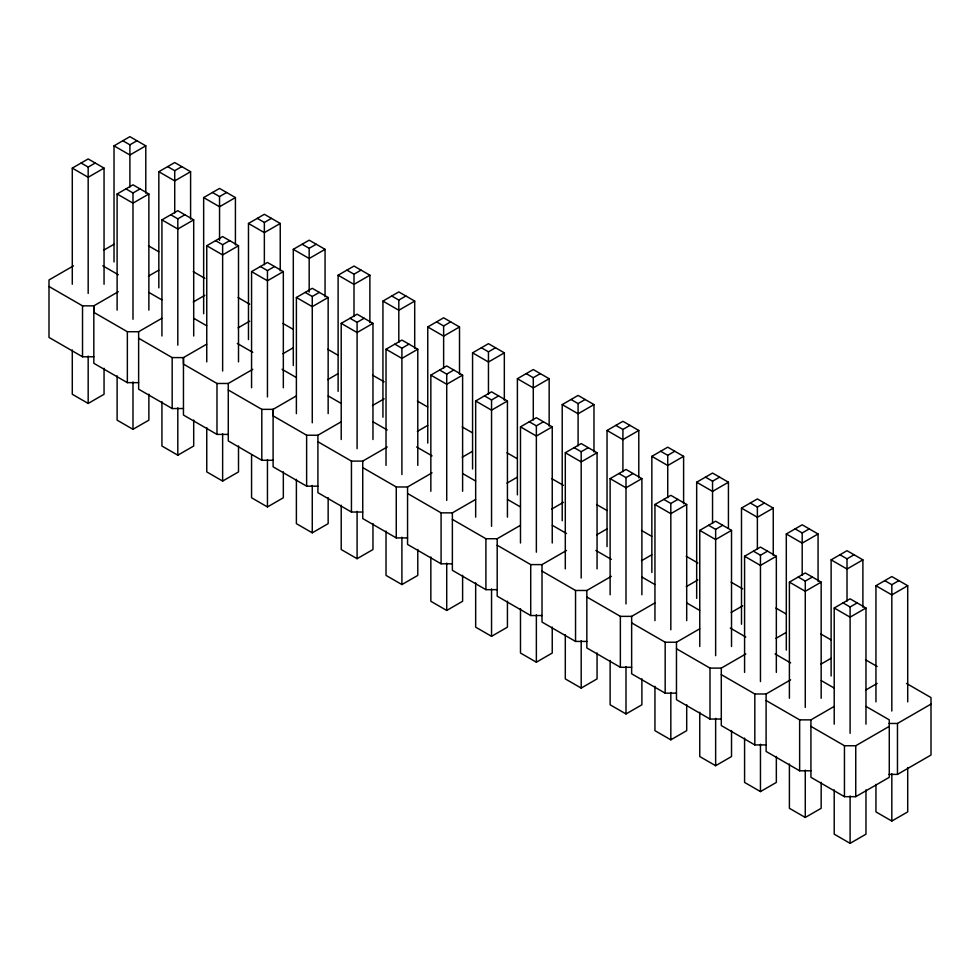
<?xml version="1.0" encoding="UTF-8"?>
<svg xmlns="http://www.w3.org/2000/svg" width="980" height="980" viewBox="0 0 980 980"><rect width="100%" height="100%" fill="white"/><g stroke="black" fill="none" stroke-linecap="round" stroke-linejoin="round"><path stroke-width="1.47" d="M72.287 284.249L72.287 168.107L88.176 158.944L104.052 168.107L104.052 284.249M114.023 261.966L114.023 145.836L129.899 136.661L145.787 145.836L145.787 193.207M81.12 163.011L88.176 167.09L95.231 163.011M122.843 140.74L129.899 144.82L136.955 140.74M104.052 168.107L88.176 177.282L72.287 168.107M145.787 145.836L129.899 154.999L114.023 145.836M117.11 310.121L117.11 193.979L132.986 184.816L148.874 193.979L148.874 310.121M158.834 287.851L158.834 171.708L174.722 162.545L190.598 171.708L190.598 219.079M125.93 188.895L132.986 192.962L140.054 188.895M167.666 166.612L174.722 170.692L181.778 166.612M148.874 193.979L132.986 203.154L117.11 193.979M190.598 171.708L174.722 180.883L158.834 171.708M73.5 265.825L49 279.962L49 337.426L82.528 356.781L93.823 356.781M103.623 250.243L113.937 244.29M161.933 335.993L161.933 219.863L177.809 210.688L193.697 219.863L193.697 335.993M203.656 313.723L203.656 197.58L219.545 188.417L235.421 197.58L235.421 244.963M170.753 214.767L177.809 218.846L184.865 214.767M212.476 192.496L219.545 196.564L226.601 192.496M193.697 219.863L177.809 229.026L161.933 219.863M235.421 197.58L219.545 206.756L203.656 197.58M118.323 291.697L93.823 305.846L82.528 305.846L49 286.491M148.446 276.127L158.76 270.174M206.756 361.877L206.756 245.735L222.632 236.572L238.507 245.735L238.507 361.877M248.479 339.595L248.479 223.464L264.355 214.289L280.243 223.464L280.243 270.835M215.576 240.639L222.632 244.718L229.688 240.639M257.299 218.369L264.355 222.448L271.411 218.369M238.507 245.735L222.632 254.91L206.756 245.735M280.243 223.464L264.355 232.628L248.479 223.464M138.633 382.653L127.351 382.653L93.823 363.298L93.823 305.846L93.823 312.363L127.351 331.718L138.633 331.718L161.847 318.316M193.256 301.999L204.869 295.299M251.566 387.749L251.566 271.607L267.454 262.444L283.33 271.607L283.33 387.749M293.302 365.479L293.302 249.337L309.178 240.174L325.054 249.337L325.054 296.707M260.386 266.523L267.454 270.59L274.51 266.523M302.122 244.241L309.178 248.32L316.234 244.241M283.33 271.607L267.454 280.782L251.566 271.607M325.054 249.337L309.178 258.512L293.302 249.337M72.287 349.958L72.287 394.279L88.176 403.442L104.052 394.279L104.052 368.296M206.67 344.201L183.456 357.602L172.174 357.59L138.633 338.235M238.079 327.871L249.68 321.171M296.389 413.621L296.389 297.491L312.265 288.316L328.153 297.491L328.153 413.621M338.112 391.351L338.112 275.209L354.001 266.046L369.877 275.209L369.877 322.591M305.209 292.395L312.265 296.475L319.333 292.395M346.932 270.125L354.001 274.192L361.057 270.125M328.153 297.491L312.265 306.654L296.389 297.491M369.877 275.209L354.001 284.384L338.112 275.209M117.11 375.83L117.11 420.151L132.986 429.314L148.874 420.151L148.874 394.168M228.279 434.41L216.984 434.41L183.456 415.055L183.456 357.602L183.456 364.119L216.984 383.474L228.279 383.474L252.779 369.325M282.901 353.755L293.216 347.802M341.212 439.505L341.212 323.363L357.088 314.2L372.964 323.363L372.964 439.505M382.935 417.223L382.935 301.093L398.811 291.918L414.699 301.093L414.699 348.464M350.032 318.267L357.088 322.346L364.144 318.267M391.755 295.997L398.811 300.076L405.879 295.997M372.964 323.363L357.088 332.538L341.212 323.363M414.699 301.093L398.811 310.256L382.935 301.093M161.933 401.714L161.933 446.023L177.809 455.198L193.697 446.023L193.697 420.04M296.303 395.945L273.102 409.346L261.807 409.346L228.279 389.991M327.724 379.627L338.039 373.674M386.022 465.377L386.022 349.235L401.91 340.072L417.786 349.235L417.786 465.377M427.758 443.107L427.758 326.965L443.634 317.802L459.51 326.965L459.51 374.336M394.854 344.151L401.91 348.219L408.966 344.151M436.578 321.869L443.634 325.948L450.69 321.869M417.786 349.235L401.91 358.411L386.022 349.235M459.51 326.965L443.634 336.14L427.758 326.965M206.756 427.586L206.756 471.907L222.632 481.07L238.507 471.907L238.507 445.925M317.912 486.166L306.63 486.166L273.102 466.811L273.102 409.346L273.102 415.863L306.63 435.218L317.912 435.23L341.126 421.829M372.535 405.5L384.148 398.811M430.845 491.25L430.845 375.12L446.721 365.944L462.609 375.12L462.609 491.25M472.568 468.979L472.568 352.837L488.457 343.674L504.333 352.837L504.333 400.22M439.665 370.024L446.721 374.103L453.789 370.024M481.401 347.753L488.457 351.82L495.513 347.753M462.609 375.12L446.721 384.283L430.845 375.12M504.333 352.837L488.457 362.012L472.568 352.837M251.566 454.99L251.566 497.779L267.454 506.942L283.33 497.779L283.33 471.797M317.912 441.747L351.44 461.102L362.735 461.102L387.235 446.954M417.358 431.384L427.672 425.43M475.668 517.134L475.668 400.991L491.544 391.829L507.432 400.991L507.432 517.134M517.391 494.851L517.391 378.721L533.279 369.546L549.155 378.721L549.155 426.092M484.488 395.896L491.544 399.975L498.6 395.896M526.211 373.625L533.279 377.704L540.335 373.625M507.432 400.991L491.544 410.167L475.668 400.991M549.155 378.721L533.279 387.884L517.391 378.721M296.389 479.343L296.389 523.651L312.265 532.826L328.153 523.651L328.153 497.681M362.735 467.619L396.263 486.974L407.558 486.974L432.058 472.838M462.18 457.256L472.495 451.302M520.49 543.006L520.49 426.863L536.366 417.701L552.242 426.863L552.242 543.006M562.214 520.735L562.214 404.593L578.09 395.43L593.978 404.593L593.978 451.964M529.31 421.78L536.366 425.847L543.422 421.78M571.034 399.497L578.09 403.576L585.146 399.497M552.242 426.863L536.366 436.039L520.49 426.863M593.978 404.593L578.09 413.768L562.214 404.593M341.212 505.215L341.212 549.535L357.088 558.698L372.964 549.535L372.964 523.553M407.558 493.491L441.086 512.846L452.368 512.859L475.582 499.457M506.991 483.128L517.305 477.174M565.301 568.89L565.301 452.748L581.189 443.573L597.065 452.748L597.065 568.89M607.037 546.607L607.037 430.465L622.913 421.302L638.789 430.465L638.789 477.848M574.121 447.652L581.189 451.731L588.245 447.652M615.857 425.381L622.913 429.448L629.969 425.381M597.065 452.748L581.189 461.911L565.301 452.748M638.789 430.465L622.913 439.64L607.037 430.465M386.022 531.087L386.022 575.407L401.91 584.57L417.786 575.407L417.786 549.425M452.368 519.376L485.909 538.731L497.191 538.731L520.404 525.329M551.813 509.012L563.414 502.311M610.124 594.762L610.124 478.62L626 469.457L641.888 478.62L641.888 594.762M651.847 572.491L651.847 456.349L667.735 447.174L683.611 456.349L683.611 503.72M618.944 473.524L626 477.603L633.068 473.524M660.667 451.253L667.735 455.333L674.791 451.253M641.888 478.62L626 487.795L610.124 478.62M683.611 456.349L667.735 465.512L651.847 456.349M430.845 556.971L430.845 601.279L446.721 610.454L462.609 601.279L462.609 575.309M497.191 545.248L530.719 564.602L542.014 564.602L566.514 550.466M596.636 534.884L606.951 528.931M654.946 620.634L654.946 504.492L670.822 495.329L686.698 504.492L686.698 620.634M696.67 598.364L696.67 482.221L712.546 473.058L728.434 482.221L728.434 528.073M663.766 499.408L670.822 503.475L677.878 499.408M705.49 477.125L712.546 481.205L719.614 477.125M686.698 504.492L670.822 513.667L654.946 504.492M728.434 482.221L712.546 491.397L696.67 482.221M475.668 582.843L475.668 627.163L491.544 636.326L507.432 627.163L507.432 601.181M542.014 571.12L575.542 590.475L586.836 590.487L611.336 576.338M641.459 560.768L651.774 554.803M699.757 646.518L699.757 530.376L715.645 521.201L731.521 530.376L731.521 646.518M741.492 624.236L741.492 508.093L757.369 498.93L773.245 508.093L773.245 555.476M708.589 525.28L715.645 529.359L722.701 525.28M750.312 503.01L757.369 507.077L764.425 503.01M731.521 530.376L715.645 539.539L699.757 530.376M773.245 508.093L757.369 517.269L741.492 508.093M520.49 608.715L520.49 653.035L536.366 662.198L552.242 653.035L552.242 627.053M586.836 597.004L620.365 616.359L631.647 616.359L654.861 602.957M686.27 586.64L697.883 579.94M744.58 672.39L744.58 556.248L760.456 547.085L776.344 556.248L776.344 672.39M786.303 650.12L786.303 533.977L802.191 524.802L818.067 533.977L818.067 581.348M753.399 551.152L760.456 555.231L767.524 551.152M795.135 528.882L802.191 532.961L809.247 528.882M776.344 556.248L760.456 565.423L744.58 556.248M818.067 533.977L802.191 543.141L786.303 533.977M565.301 634.599L565.301 678.907L581.189 688.083L597.065 678.907L597.065 652.937M631.647 622.876L665.175 642.231L676.47 642.231L699.683 628.829M731.092 612.512L742.693 605.812M789.402 698.262L789.402 582.12L805.278 572.957L821.167 582.12L821.167 698.262M831.126 675.992L831.126 559.85L847.014 550.687L862.89 559.85L862.89 607.22M798.222 577.036L805.278 581.103L812.334 577.036M839.946 554.754L847.014 558.833L854.07 554.754M821.167 582.12L805.278 591.295L789.402 582.12M862.89 559.85L847.014 569.025L831.126 559.85M610.124 660.471L610.124 704.792L626 713.955L641.888 704.792L641.888 678.809M676.47 648.748L709.998 668.103L721.292 668.115L745.792 653.966M775.915 638.397L786.23 632.431M834.213 724.147L834.213 608.004L850.101 598.829L865.977 608.004L865.977 724.147M875.948 701.864L875.948 585.721L891.825 576.559L907.713 585.721L907.713 701.864M843.045 602.908L850.101 606.988L857.157 602.908M884.769 580.638L891.825 584.705L898.88 580.638M865.977 608.004L850.101 617.167L834.213 608.004M907.713 585.721L891.825 594.897L875.948 585.721M654.946 686.343L654.946 730.664L670.822 739.827L686.698 730.664L686.698 704.681M721.292 674.632L754.821 693.987L766.103 693.987L790.603 679.838M820.726 664.269L831.04 658.315M699.757 712.227L699.757 756.536L715.645 765.711L731.521 756.536L731.521 730.566M766.103 700.504L799.643 719.859L810.926 719.859L834.139 706.458M865.548 690.141L877.149 683.44M744.58 738.099L744.58 782.42L760.456 791.583L776.344 782.42L776.344 756.438M810.926 726.376L844.454 745.731L855.748 745.743L889.277 726.376M889.007 723.461L897.472 723.461L931 704.106M789.402 763.971L789.402 808.292L805.278 817.455L821.167 808.292L821.167 782.31M810.926 719.859L810.926 777.324L844.454 796.679L855.748 796.679L889.277 777.324L889.277 719.859L866.063 706.458M889.007 774.396L897.472 774.396L931 755.041L931 697.589L906.5 683.44M834.213 789.856L834.213 834.164L850.101 843.339L865.977 834.164L865.977 789.856M875.948 784.392L875.948 811.893L891.825 821.056L907.713 811.893L907.713 767.573M138.633 331.718L138.633 389.183L172.174 408.538L183.456 408.538M228.279 383.474L228.279 440.927L261.807 460.282L273.102 460.282M317.912 435.23L317.912 492.683L351.44 512.038L362.735 512.038M362.735 461.102L362.735 518.555L396.263 537.91L407.558 537.91M407.558 486.974L407.558 544.439L441.086 563.794L452.368 563.794M452.368 512.859L452.368 570.311L485.909 589.666L497.191 589.666M497.191 538.731L497.191 596.183L530.719 615.538L542.014 615.538M542.014 564.602L542.014 622.067L575.542 641.422L586.836 641.422M586.836 590.487L586.836 647.939L620.365 667.294L631.647 667.294M631.647 616.359L631.647 673.811L665.175 693.166L676.47 693.166M676.47 642.231L676.47 699.696L709.998 719.051L721.292 719.051M721.292 668.115L721.292 725.567L754.821 744.923L766.103 744.923M766.103 693.987L766.103 751.439L799.643 770.795L810.926 770.795M148.446 245.784L158.76 251.738M193.256 271.656L204.869 278.357M238.079 297.528L249.68 304.229M282.901 323.412L293.216 329.366M327.724 349.284L338.039 355.238M372.535 375.156L384.148 381.857M417.358 401.041L427.672 406.994M462.18 426.913L472.495 432.866M506.991 452.797L517.305 458.75M551.813 478.669L563.414 485.37M596.636 504.541L606.951 510.494M641.459 530.425L651.774 536.379M686.27 556.297L697.883 562.998M731.092 582.169L742.693 588.87M775.915 608.053L786.23 614.007M820.726 633.925L831.04 639.879M865.548 659.797L877.149 666.498M102.851 265.825L118.323 274.755M148.96 292.444L161.847 299.892M193.771 318.316L206.67 325.764M237.307 343.453L252.779 352.384M282.118 369.325L296.303 377.521M328.227 395.945L341.126 403.393M373.049 421.829L387.235 430.012M416.586 446.954L432.058 455.884M462.695 473.573L475.582 481.021M507.505 499.457L520.404 506.893M552.328 525.329L566.514 533.512M595.852 550.466L611.336 559.396M641.961 577.085L654.861 584.521M686.784 602.957L699.683 610.405M730.321 628.094L745.792 637.024M775.131 653.966L790.603 662.897M821.24 680.586L834.139 688.034M897.472 723.461L897.472 774.396M891.825 584.705L891.825 711.039M891.825 773.686L891.825 821.056M855.748 745.743L855.748 796.679M850.101 606.988L850.101 733.31M850.101 795.968L850.101 843.339M847.014 558.833L847.014 601.108M844.454 745.731L844.454 796.679M805.278 581.103L805.278 707.438M805.278 770.084L805.278 817.455M802.191 532.961L802.191 575.236M799.643 719.859L799.643 770.795M760.456 555.231L760.456 681.553M760.456 744.212L760.456 791.583M757.369 507.077L757.369 549.364M754.821 693.987L754.821 744.923M715.645 529.359L715.645 655.681M715.645 718.34L715.645 765.711M712.546 481.205L712.546 523.479M709.998 668.103L709.998 719.051M670.822 503.475L670.822 629.809M670.822 692.456L670.822 739.827M667.735 455.333L667.735 497.607M665.175 642.231L665.175 693.166M626 477.603L626 603.925M626 666.584L626 713.955M622.913 429.448L622.913 471.735M620.365 616.359L620.365 667.294M581.189 451.731L581.189 578.053M581.189 640.712L581.189 688.083M578.09 403.576L578.09 445.851M575.542 590.475L575.542 641.422M536.366 425.847L536.366 552.181M536.366 614.827L536.366 662.198M533.279 377.704L533.279 419.979M530.719 564.602L530.719 615.538M491.544 399.975L491.544 526.297M491.544 588.956L491.544 636.326M488.457 351.82L488.457 394.107M485.909 538.731L485.909 589.666M446.721 374.103L446.721 500.425M446.721 563.084L446.721 610.454M443.634 325.948L443.634 368.223M441.086 512.846L441.086 563.794M401.91 348.219L401.91 474.553M401.91 537.199L401.91 584.57M398.811 300.076L398.811 342.351M396.263 486.974L396.263 537.91M357.088 322.346L357.088 448.668M357.088 511.327L357.088 558.698M354.001 274.192L354.001 316.479M351.44 461.102L351.44 512.038M312.265 296.475L312.265 422.797M312.265 485.455L312.265 532.826M309.178 248.32L309.178 292.126M306.63 435.218L306.63 486.166M267.454 270.59L267.454 396.925M267.454 459.571L267.454 506.942M264.355 222.448L264.355 264.723M261.807 409.346L261.807 460.282M222.632 244.718L222.632 371.04M222.632 433.699L222.632 481.07M219.545 196.564L219.545 240.37M216.984 383.474L216.984 434.41M177.809 218.846L177.809 345.168M177.809 407.827L177.809 455.198M174.722 170.692L174.722 212.966M172.174 357.59L172.174 408.538M132.986 192.962L132.986 319.296M132.986 381.943L132.986 429.314M129.899 144.82L129.899 187.094M127.351 331.718L127.351 382.653M88.176 167.09L88.176 293.412M88.176 356.071L88.176 403.442M82.528 305.846L82.528 356.781"/></g></svg>
